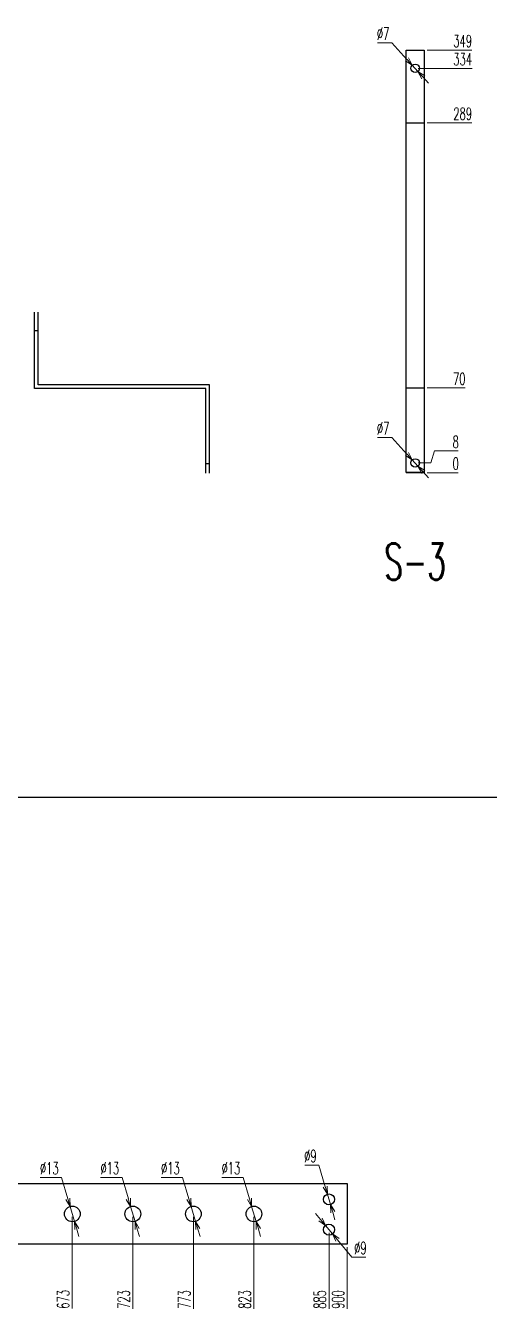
# Model space of a CAD drawing. Header units: millimetres. Extents: x 173893 to 258446, y -176540 to -123824.
# Drawn here: x 203168 to 203551, y -136708 to -135644 of the extents above; entities that cross this region are included whole.
import ezdxf
from ezdxf.enums import TextEntityAlignment as Align

# ---------------------------------------------------------------- set-up
doc = ezdxf.new("R2010")
doc.units = ezdxf.units.MM
doc.header["$LTSCALE"] = 3
doc.layers.add('@.DM. NÉT CHÍNH', color=7, linetype='Continuous')
doc.layers.add('@.VISIBLE', color=7, linetype='Continuous')
doc.styles.add('Ann_w01', font='romans.shx', dxfattribs={"width": 0.6, "bigfont": 'chineset.shx'})
doc.dimstyles.new('Dim 01_SC05', dxfattribs={"dimscale": 5, "dimtxt": 2, "dimasz": 1.3, "dimexe": 0.5, "dimexo": 0.5, "dimgap": 0.5, "dimtad": 1, "dimtoh": 1, "dimdec": 1, "dimzin": 12, "dimdsep": 46, "dimtxsty": 'Ann_w01', "dimblk": 'OPEN30', "dimcen": 1.5, "dimclrd": 6, "dimclre": 6, "dimclrt": 3, "dimadec": 1, "dimazin": 3, "dimtm": 1e-09, "dimtfac": 1, "dimtdec": 1, "dimtmove": 0, "dimatfit": 3, "dimldrblk": 'OPEN30', "dimfxl": 1, "dimtolj": 1, "dimlwd": 20, "dimlwe": 20, "dimarcsym": 0})

# ---------------------------------------------------------------- blocks, each defined once
blk = doc.blocks.new('*D3374')
at = {"layer": '@.VISIBLE', "color": 6, "lineweight": 20, "transparency": 16777216}
blk.add_line((203499.5, -136013.6), (203525.1, -136013.6), dxfattribs=at)
at = {"layer": 'Defpoints', "color": 0, "transparency": 16777216}
for p in [(203489.5, -136013.6), (203497, -136013.6), (203518.6, -136013.6)]:
    blk.add_point(p, dxfattribs=at)
at = {"layer": '@.VISIBLE', "color": 3, "transparency": 16777216, "insert": (203523.1, -136006.1), "char_height": 10, "attachment_point": 5, "style": 'Ann_w01'}
blk.add_mtext('\\A1;0', dxfattribs=at)
blk = doc.blocks.new('_Open30')
at = {"color": 0, "linetype": 'ByBlock', "lineweight": -2}
for p, q in [((-1, 0.27), (0, 0)), ((0, 0), (-1, -0.27)), ((0, 0), (-1, 0))]:
    blk.add_line(p, q, dxfattribs=at)
blk = doc.blocks.new('*D3375')
at = {"layer": '@.VISIBLE', "color": 6, "lineweight": 20, "transparency": 16777216}
for p, q in [((203502.5, -136005.6), (203505.6, -135995.7)), ((203505.6, -135995.7), (203525.1, -135995.7)), ((203492, -136005.6), (203502.5, -136005.6))]:
    blk.add_line(p, q, dxfattribs=at)
at = {"layer": 'Defpoints', "color": 0, "transparency": 16777216}
for p in [(203518.6, -135995.7), (203489.5, -136005.6), (203489.5, -136013.6)]:
    blk.add_point(p, dxfattribs=at)
at = {"layer": '@.VISIBLE', "color": 3, "transparency": 16777216, "insert": (203523.1, -135988.2), "char_height": 10, "attachment_point": 5, "style": 'Ann_w01'}
blk.add_mtext('\\A1;8', dxfattribs=at)
blk = doc.blocks.new('*D3376')
at = {"layer": '@.VISIBLE', "color": 6, "lineweight": 20, "transparency": 16777216}
blk.add_line((203499.5, -135943.6), (203530.8, -135943.6), dxfattribs=at)
at = {"layer": 'Defpoints', "color": 0, "transparency": 16777216}
for p in [(203497, -135943.6), (203518.6, -135943.6), (203489.5, -136013.6)]:
    blk.add_point(p, dxfattribs=at)
at = {"layer": '@.VISIBLE', "color": 3, "transparency": 16777216, "insert": (203526, -135936.1), "char_height": 10, "attachment_point": 5, "style": 'Ann_w01'}
blk.add_mtext('\\A1;70', dxfattribs=at)
blk = doc.blocks.new('*D3377')
at = {"layer": '@.VISIBLE', "color": 6, "lineweight": 20, "transparency": 16777216}
blk.add_line((203499.5, -135724.6), (203536.4, -135724.6), dxfattribs=at)
at = {"layer": 'Defpoints', "color": 0, "transparency": 16777216}
for p in [(203497, -135724.6), (203518.8, -135724.6), (203489.5, -136013.6)]:
    blk.add_point(p, dxfattribs=at)
at = {"layer": '@.VISIBLE', "color": 3, "transparency": 16777216, "insert": (203528.8, -135717.1), "char_height": 10, "attachment_point": 5, "style": 'Ann_w01'}
blk.add_mtext('\\A1;289', dxfattribs=at)
blk = doc.blocks.new('*D3378')
at = {"layer": '@.VISIBLE', "color": 6, "lineweight": 20, "transparency": 16777216}
blk.add_line((203492, -135679.6), (203536.7, -135679.6), dxfattribs=at)
at = {"layer": 'Defpoints', "color": 0, "transparency": 16777216}
for p in [(203489.5, -135679.6), (203518.5, -135679.6), (203489.5, -136013.6)]:
    blk.add_point(p, dxfattribs=at)
at = {"layer": '@.VISIBLE', "color": 3, "transparency": 16777216, "insert": (203528.8, -135672.1), "char_height": 10, "attachment_point": 5, "style": 'Ann_w01'}
blk.add_mtext('\\A1;334', dxfattribs=at)
blk = doc.blocks.new('*D3379')
at = {"layer": '@.VISIBLE', "color": 6, "lineweight": 20, "transparency": 16777216}
blk.add_line((203499.5, -135664.6), (203536.4, -135664.6), dxfattribs=at)
at = {"layer": 'Defpoints', "color": 0, "transparency": 16777216}
for p in [(203497, -135664.6), (203518.8, -135664.6), (203489.5, -136013.6)]:
    blk.add_point(p, dxfattribs=at)
at = {"layer": '@.VISIBLE', "color": 3, "transparency": 16777216, "insert": (203528.8, -135657.1), "char_height": 10, "attachment_point": 5, "style": 'Ann_w01'}
blk.add_mtext('\\A1;349', dxfattribs=at)
blk = doc.blocks.new('*D3380')
at = {"layer": '@.VISIBLE', "color": 6, "lineweight": 20, "transparency": 16777216}
for p, q in [((203458.4, -135658.5), (203470.4, -135658.5)), ((203470.4, -135658.5), (203482.8, -135672.2)), ((203491.9, -135682.2), (203487.2, -135677)), ((203496.2, -135687), (203500.6, -135691.8))]:
    blk.add_line(p, q, dxfattribs=at)
at = {"layer": 'Defpoints', "color": 0, "transparency": 16777216}
for p in [(203487.2, -135677), (203491.9, -135682.2)]:
    blk.add_point(p, dxfattribs=at)
at = {"layer": '@.VISIBLE', "color": 6, "lineweight": 20, "transparency": 16777216, "xscale": 6.5, "yscale": 6.5, "zscale": 6.5}
for p, rotation in [((203487.2, -135677), 312.240148565126), ((203491.9, -135682.2), 132.240148565126)]:
    blk.add_blockref('_Open30', p, dxfattribs=dict(at, rotation=rotation))
at = {"layer": '@.VISIBLE', "color": 3, "transparency": 16777216, "insert": (203463.1, -135651), "char_height": 10, "attachment_point": 5, "style": 'Ann_w01'}
blk.add_mtext('\\A1;∅7', dxfattribs=at)
blk = doc.blocks.new('*D3381')
at = {"layer": '@.VISIBLE', "color": 6, "lineweight": 20, "transparency": 16777216}
for p, q in [((203458.4, -135984.5), (203470.4, -135984.5)), ((203470.4, -135984.5), (203482.8, -135998.2)), ((203491.9, -136008.2), (203487.2, -136003)), ((203496.2, -136013), (203500.6, -136017.8))]:
    blk.add_line(p, q, dxfattribs=at)
at = {"layer": 'Defpoints', "color": 0, "transparency": 16777216}
for p in [(203487.2, -136003), (203491.9, -136008.2)]:
    blk.add_point(p, dxfattribs=at)
at = {"layer": '@.VISIBLE', "color": 6, "lineweight": 20, "transparency": 16777216, "xscale": 6.5, "yscale": 6.5, "zscale": 6.5}
for p, rotation in [((203487.2, -136003), 312.240148564597), ((203491.9, -136008.2), 132.240148564597)]:
    blk.add_blockref('_Open30', p, dxfattribs=dict(at, rotation=rotation))
at = {"layer": '@.VISIBLE', "color": 3, "transparency": 16777216, "insert": (203463.1, -135977), "char_height": 10, "attachment_point": 5, "style": 'Ann_w01'}
blk.add_mtext('\\A1;∅7', dxfattribs=at)
blk = doc.blocks.new('*D3941')
at = {"layer": '@.DM. NÉT CHÍNH', "color": 6, "linetype": 'Continuous', "lineweight": 20, "transparency": 16777216}
blk.add_line((203206.4, -136628.4), (203206.4, -136704), dxfattribs=at)
at = {"layer": 'Defpoints', "color": 0, "linetype": 'Continuous', "transparency": 16777216}
for p in [(202533.4, -136625.9), (203206.4, -136625.9), (203206.4, -136686.4)]:
    blk.add_point(p, dxfattribs=at)
at = {"layer": '@.DM. NÉT CHÍNH', "color": 3, "linetype": 'Continuous', "transparency": 16777216, "insert": (203198.9, -136696.5), "char_height": 10, "attachment_point": 5, "rotation": 90, "style": 'Ann_w01'}
blk.add_mtext('\\A1;673', dxfattribs=at)
blk = doc.blocks.new('*D3942')
at = {"layer": '@.DM. NÉT CHÍNH', "color": 6, "linetype": 'Continuous', "lineweight": 20, "transparency": 16777216}
blk.add_line((203256.4, -136628.4), (203256.4, -136704.3), dxfattribs=at)
at = {"layer": 'Defpoints', "color": 0, "linetype": 'Continuous', "transparency": 16777216}
for p in [(202533.4, -136625.9), (203256.4, -136625.9), (203256.4, -136686.4)]:
    blk.add_point(p, dxfattribs=at)
at = {"layer": '@.DM. NÉT CHÍNH', "color": 3, "linetype": 'Continuous', "transparency": 16777216, "insert": (203248.9, -136696.6), "char_height": 10, "attachment_point": 5, "rotation": 90, "style": 'Ann_w01'}
blk.add_mtext('\\A1;723', dxfattribs=at)
blk = doc.blocks.new('*D3943')
at = {"layer": '@.DM. NÉT CHÍNH', "color": 6, "linetype": 'Continuous', "lineweight": 20, "transparency": 16777216}
blk.add_line((203306.4, -136628.4), (203306.4, -136704.3), dxfattribs=at)
at = {"layer": 'Defpoints', "color": 0, "linetype": 'Continuous', "transparency": 16777216}
for p in [(202533.4, -136625.9), (203306.4, -136625.9), (203306.4, -136686.4)]:
    blk.add_point(p, dxfattribs=at)
at = {"layer": '@.DM. NÉT CHÍNH', "color": 3, "linetype": 'Continuous', "transparency": 16777216, "insert": (203298.9, -136696.6), "char_height": 10, "attachment_point": 5, "rotation": 90, "style": 'Ann_w01'}
blk.add_mtext('\\A1;773', dxfattribs=at)
blk = doc.blocks.new('*D3944')
at = {"layer": '@.DM. NÉT CHÍNH', "color": 6, "linetype": 'Continuous', "lineweight": 20, "transparency": 16777216}
blk.add_line((203356.4, -136628.4), (203356.4, -136704.3), dxfattribs=at)
at = {"layer": 'Defpoints', "color": 0, "linetype": 'Continuous', "transparency": 16777216}
for p in [(202533.4, -136625.9), (203356.4, -136625.9), (203356.4, -136686.4)]:
    blk.add_point(p, dxfattribs=at)
at = {"layer": '@.DM. NÉT CHÍNH', "color": 3, "linetype": 'Continuous', "transparency": 16777216, "insert": (203348.9, -136696.6), "char_height": 10, "attachment_point": 5, "rotation": 90, "style": 'Ann_w01'}
blk.add_mtext('\\A1;823', dxfattribs=at)
blk = doc.blocks.new('*D3945')
at = {"layer": '@.DM. NÉT CHÍNH', "color": 6, "linetype": 'Continuous', "lineweight": 20, "transparency": 16777216}
blk.add_line((203418.4, -136641.4), (203418.4, -136704.3), dxfattribs=at)
at = {"layer": 'Defpoints', "color": 0, "linetype": 'Continuous', "transparency": 16777216}
for p in [(202533.4, -136625.9), (203418.4, -136638.9), (203418.4, -136686.4)]:
    blk.add_point(p, dxfattribs=at)
at = {"layer": '@.DM. NÉT CHÍNH', "color": 3, "linetype": 'Continuous', "transparency": 16777216, "insert": (203410.9, -136696.6), "char_height": 10, "attachment_point": 5, "rotation": 90, "style": 'Ann_w01'}
blk.add_mtext('\\A1;885', dxfattribs=at)
blk = doc.blocks.new('*D3946')
at = {"layer": '@.DM. NÉT CHÍNH', "color": 6, "linetype": 'Continuous', "lineweight": 20, "transparency": 16777216}
blk.add_line((203433.4, -136653.4), (203433.4, -136704.3), dxfattribs=at)
at = {"layer": 'Defpoints', "color": 0, "linetype": 'Continuous', "transparency": 16777216}
for p in [(202533.4, -136625.9), (203433.4, -136650.9), (203433.4, -136686.4)]:
    blk.add_point(p, dxfattribs=at)
at = {"layer": '@.DM. NÉT CHÍNH', "color": 3, "linetype": 'Continuous', "transparency": 16777216, "insert": (203425.9, -136696.6), "char_height": 10, "attachment_point": 5, "rotation": 90, "style": 'Ann_w01'}
blk.add_mtext('\\A1;900', dxfattribs=at)
blk = doc.blocks.new('*D3964')
at = {"layer": '@.DM. NÉT CHÍNH', "color": 6, "linetype": 'Continuous', "lineweight": 20, "transparency": 16777216}
for p, q in [((203179.8, -136595.7), (203197.5, -136595.7)), ((203197.5, -136595.7), (203202.7, -136613.4)), ((203208.2, -136632.1), (203204.5, -136619.7)), ((203210.1, -136638.4), (203211.9, -136644.6))]:
    blk.add_line(p, q, dxfattribs=at)
at = {"layer": 'Defpoints', "color": 0, "linetype": 'Continuous', "transparency": 16777216}
for p in [(203204.5, -136619.7), (203208.2, -136632.1)]:
    blk.add_point(p, dxfattribs=at)
at = {"layer": '@.DM. NÉT CHÍNH', "color": 6, "linetype": 'Continuous', "lineweight": 20, "transparency": 16777216, "xscale": 6.5, "yscale": 6.5, "zscale": 6.5}
for p, rotation in [((203204.5, -136619.7), 286.4215230950957), ((203208.2, -136632.1), 106.4215230950957)]:
    blk.add_blockref('_Open30', p, dxfattribs=dict(at, rotation=rotation))
at = {"layer": '@.DM. NÉT CHÍNH', "color": 3, "linetype": 'Continuous', "transparency": 16777216, "insert": (203187.4, -136588.2), "char_height": 10, "attachment_point": 5, "style": 'Ann_w01'}
blk.add_mtext('\\A1;∅13', dxfattribs=at)
blk = doc.blocks.new('*D3965')
at = {"layer": '@.DM. NÉT CHÍNH', "color": 6, "linetype": 'Continuous', "lineweight": 20, "transparency": 16777216}
for p, q in [((203229.8, -136595.7), (203247.5, -136595.7)), ((203247.5, -136595.7), (203252.7, -136613.4)), ((203258.2, -136632.1), (203254.5, -136619.7)), ((203260.1, -136638.4), (203261.9, -136644.6))]:
    blk.add_line(p, q, dxfattribs=at)
at = {"layer": 'Defpoints', "color": 0, "linetype": 'Continuous', "transparency": 16777216}
for p in [(203254.5, -136619.7), (203258.2, -136632.1)]:
    blk.add_point(p, dxfattribs=at)
at = {"layer": '@.DM. NÉT CHÍNH', "color": 6, "linetype": 'Continuous', "lineweight": 20, "transparency": 16777216, "xscale": 6.5, "yscale": 6.5, "zscale": 6.5}
for p, rotation in [((203254.5, -136619.7), 286.4215230952913), ((203258.2, -136632.1), 106.4215230952913)]:
    blk.add_blockref('_Open30', p, dxfattribs=dict(at, rotation=rotation))
at = {"layer": '@.DM. NÉT CHÍNH', "color": 3, "linetype": 'Continuous', "transparency": 16777216, "insert": (203237.4, -136588.2), "char_height": 10, "attachment_point": 5, "style": 'Ann_w01'}
blk.add_mtext('\\A1;∅13', dxfattribs=at)
blk = doc.blocks.new('*D3966')
at = {"layer": '@.DM. NÉT CHÍNH', "color": 6, "linetype": 'Continuous', "lineweight": 20, "transparency": 16777216}
for p, q in [((203279.8, -136595.7), (203297.5, -136595.7)), ((203297.5, -136595.7), (203302.7, -136613.4)), ((203308.2, -136632.1), (203304.5, -136619.7)), ((203310.1, -136638.4), (203311.9, -136644.6))]:
    blk.add_line(p, q, dxfattribs=at)
at = {"layer": 'Defpoints', "color": 0, "linetype": 'Continuous', "transparency": 16777216}
for p in [(203304.5, -136619.7), (203308.2, -136632.1)]:
    blk.add_point(p, dxfattribs=at)
at = {"layer": '@.DM. NÉT CHÍNH', "color": 6, "linetype": 'Continuous', "lineweight": 20, "transparency": 16777216, "xscale": 6.5, "yscale": 6.5, "zscale": 6.5}
for p, rotation in [((203304.5, -136619.7), 286.4215230954143), ((203308.2, -136632.1), 106.4215230954144)]:
    blk.add_blockref('_Open30', p, dxfattribs=dict(at, rotation=rotation))
at = {"layer": '@.DM. NÉT CHÍNH', "color": 3, "linetype": 'Continuous', "transparency": 16777216, "insert": (203287.4, -136588.2), "char_height": 10, "attachment_point": 5, "style": 'Ann_w01'}
blk.add_mtext('\\A1;∅13', dxfattribs=at)
blk = doc.blocks.new('*D3967')
at = {"layer": '@.DM. NÉT CHÍNH', "color": 6, "linetype": 'Continuous', "lineweight": 20, "transparency": 16777216}
for p, q in [((203329.8, -136595.7), (203347.5, -136595.7)), ((203347.5, -136595.7), (203352.7, -136613.4)), ((203358.2, -136632.1), (203354.5, -136619.7)), ((203360.1, -136638.4), (203361.9, -136644.6))]:
    blk.add_line(p, q, dxfattribs=at)
at = {"layer": 'Defpoints', "color": 0, "linetype": 'Continuous', "transparency": 16777216}
for p in [(203354.5, -136619.7), (203358.2, -136632.1)]:
    blk.add_point(p, dxfattribs=at)
at = {"layer": '@.DM. NÉT CHÍNH', "color": 6, "linetype": 'Continuous', "lineweight": 20, "transparency": 16777216, "xscale": 6.5, "yscale": 6.5, "zscale": 6.5}
for p, rotation in [((203354.5, -136619.7), 286.4215230952045), ((203358.2, -136632.1), 106.4215230952045)]:
    blk.add_blockref('_Open30', p, dxfattribs=dict(at, rotation=rotation))
at = {"layer": '@.DM. NÉT CHÍNH', "color": 3, "linetype": 'Continuous', "transparency": 16777216, "insert": (203337.4, -136588.2), "char_height": 10, "attachment_point": 5, "style": 'Ann_w01'}
blk.add_mtext('\\A1;∅13', dxfattribs=at)
blk = doc.blocks.new('*D3968')
at = {"layer": '@.DM. NÉT CHÍNH', "color": 6, "linetype": 'Continuous', "lineweight": 20, "transparency": 16777216}
for p, q in [((203398.4, -136585.6), (203410, -136585.6)), ((203410, -136585.6), (203415.3, -136603.4)), ((203419.7, -136618.2), (203417.1, -136609.6)), ((203421.5, -136624.5), (203423.3, -136630.7))]:
    blk.add_line(p, q, dxfattribs=at)
at = {"layer": 'Defpoints', "color": 0, "linetype": 'Continuous', "transparency": 16777216}
for p in [(203417.1, -136609.6), (203419.7, -136618.2)]:
    blk.add_point(p, dxfattribs=at)
at = {"layer": '@.DM. NÉT CHÍNH', "color": 6, "linetype": 'Continuous', "lineweight": 20, "transparency": 16777216, "xscale": 6.5, "yscale": 6.5, "zscale": 6.5}
for p, rotation in [((203417.1, -136609.6), 286.4215230948095), ((203419.7, -136618.2), 106.4215230948095)]:
    blk.add_blockref('_Open30', p, dxfattribs=dict(at, rotation=rotation))
at = {"layer": '@.DM. NÉT CHÍNH', "color": 3, "linetype": 'Continuous', "transparency": 16777216, "insert": (203403, -136578.1), "char_height": 10, "attachment_point": 5, "style": 'Ann_w01'}
blk.add_mtext('\\A1;∅9', dxfattribs=at)
blk = doc.blocks.new('*D3971')
at = {"layer": '@.DM. NÉT CHÍNH', "color": 6, "linetype": 'Continuous', "lineweight": 20, "transparency": 16777216}
for p, q in [((203411.4, -136630.5), (203407.2, -136625.5)), ((203415.5, -136635.4), (203421.3, -136642.4)), ((203437.3, -136661.6), (203425.4, -136647.4)), ((203448.9, -136661.6), (203437.3, -136661.6))]:
    blk.add_line(p, q, dxfattribs=at)
at = {"layer": 'Defpoints', "color": 0, "linetype": 'Continuous', "transparency": 16777216}
for p in [(203415.5, -136635.4), (203421.3, -136642.4)]:
    blk.add_point(p, dxfattribs=at)
at = {"layer": '@.DM. NÉT CHÍNH', "color": 6, "linetype": 'Continuous', "lineweight": 20, "transparency": 16777216, "xscale": 6.5, "yscale": 6.5, "zscale": 6.5}
for p, rotation in [((203415.5, -136635.4), 309.7681296003453), ((203421.3, -136642.4), 129.7681296003452)]:
    blk.add_blockref('_Open30', p, dxfattribs=dict(at, rotation=rotation))
at = {"layer": '@.DM. NÉT CHÍNH', "color": 3, "linetype": 'Continuous', "transparency": 16777216, "insert": (203444.3, -136654.1), "char_height": 10, "attachment_point": 5, "style": 'Ann_w01'}
blk.add_mtext('\\A1;∅9', dxfattribs=at)

msp = doc.modelspace()

# ---------------------------------------------------------------- linework, layer by layer
at = {"layer": '@.DM. NÉT CHÍNH', "linetype": 'Continuous'}
for p, q in [((203175.25, -135896.03), (203178.25, -135896.03)), ((203316.75, -136006.03), (203319.75, -136006.03)), ((201737.57, -136281.64), (210479.46, -136281.64))]:
    msp.add_line(p, q, dxfattribs=at)
msp.add_lwpolyline([(203433.39, -136650.91), (202533.39, -136650.91), (202533.39, -136600.91), (203433.39, -136600.91)], close=True, dxfattribs=at)
for centre, radius in [((203418.39, -136613.91), 4.5), ((203206.39, -136625.91), 6.5), ((203256.39, -136625.91), 6.5), ((203306.39, -136625.91), 6.5), ((203356.39, -136625.91), 6.5), ((203418.39, -136638.91), 4.5)]:
    msp.add_circle(centre, radius, dxfattribs=at)
at = {"layer": '@.VISIBLE', "color": 2}
msp.add_line((203482.01, -136013.59), (203497.01, -136013.59), dxfattribs=at)
for points in [[(203482.01, -136013.59), (203482.01, -135664.59), (203497.01, -135664.59), (203497.01, -136013.59)], [(203482.01, -136013.59), (203482.01, -135724.59), (203497.01, -135724.59), (203497.01, -136013.59)], [(203482.01, -136013.59), (203482.01, -135724.59), (203497.01, -135724.59), (203497.01, -136013.59)], [(203482.01, -136013.59), (203482.01, -135943.59), (203497.01, -135943.59), (203497.01, -136013.59)]]:
    msp.add_lwpolyline(points, close=True, dxfattribs=at)
at = {"layer": '@.VISIBLE', "color": 1}
for points in [[(203316.75, -136014.03), (203316.75, -135944.03), (203175.25, -135944.03), (203175.25, -135881.03)], [(203319.75, -136014.03), (203319.75, -135941.03), (203178.25, -135941.03), (203178.25, -135881.03)]]:
    msp.add_lwpolyline(points, dxfattribs=at)
at = {"layer": '@.VISIBLE', "color": 2}
for centre in [(203489.51, -135679.59), (203489.51, -136005.59)]:
    msp.add_circle(centre, 3.5, dxfattribs=at)

# ---------------------------------------------------------------- texts
at = {"style": 'Ann_w01', "width": 0.6}
msp.add_text('S-3', height=30, dxfattribs=at).set_placement((203489.51, -136087.09), align=Align.MIDDLE_CENTER)

# ---------------------------------------------------------------- dimensions: what is measured, and where the dimension line sits
at = {"layer": '@.DM. NÉT CHÍNH', "linetype": 'Continuous'}
for p1, p2, picture, middle in [((203419.66, -136618.22), (203417.12, -136609.59), '*D3968', (203402.98, -136585.61)), ((203208.23, -136632.14), (203204.55, -136619.67), '*D3964', (203187.41, -136595.69)), ((203258.23, -136632.14), (203254.55, -136619.67), '*D3965', (203237.41, -136595.69)), ((203308.23, -136632.14), (203304.55, -136619.67), '*D3966', (203287.41, -136595.69)), ((203358.23, -136632.14), (203354.55, -136619.67), '*D3967', (203337.41, -136595.69)), ((203415.51, -136635.45), (203421.27, -136642.37), '*D3971', (203444.33, -136661.58))]:
    dim = msp.add_diameter_dim_2p(p1=p1, p2=p2, dimstyle='Dim 01_SC05', dxfattribs=at)
    dim.commit()
    dim.dimension.update_dxf_attribs({"geometry": picture, "text_midpoint": middle, "dimtype": 163})
for feature_location, offset, picture, middle in [((203206.39, -136625.91), (0, -60.48), '*D3941', (203198.89, -136696.46)), ((203256.39, -136625.91), (0, -60.48), '*D3942', (203248.89, -136696.6)), ((203306.39, -136625.91), (0, -60.48), '*D3943', (203298.89, -136696.6)), ((203356.39, -136625.91), (0, -60.48), '*D3944', (203348.89, -136696.6)), ((203418.39, -136638.91), (0, -47.48), '*D3945', (203410.89, -136696.6)), ((203433.39, -136650.91), (0, -35.48), '*D3946', (203425.89, -136696.6))]:
    dim = msp.add_ordinate_dim(feature_location=feature_location, offset=offset, dtype=1, origin=(202533.39, -136625.91), dimstyle='Dim 01_SC05', dxfattribs=at)
    dim.commit()
    dim.dimension.update_dxf_attribs({"geometry": picture, "text_midpoint": middle})
at = {"layer": '@.VISIBLE', "color": 2}
for p1, p2, picture, middle in [((203491.87, -135682.18), (203487.16, -135676.99), '*D3380', (203463.14, -135658.49)), ((203491.87, -136008.18), (203487.16, -136002.99), '*D3381', (203463.14, -135984.49))]:
    dim = msp.add_diameter_dim_2p(p1=p1, p2=p2, dimstyle='Dim 01_SC05', dxfattribs=at)
    dim.commit()
    dim.dimension.update_dxf_attribs({"geometry": picture, "text_midpoint": middle, "dimtype": 163})
for feature_location, offset, origin, picture, middle in [((203497.01, -135664.59), (21.74, 0), (203489.51, -136013.59), '*D3379', (203528.82, -135657.09)), ((203489.51, -135679.59), (28.95, 0), (203489.51, -136013.59), '*D3378', (203528.82, -135672.09)), ((203497.01, -135724.59), (21.74, 0), (203489.51, -136013.59), '*D3377', (203528.82, -135717.09)), ((203497.01, -135943.59), (21.59, 0), (203489.51, -136013.59), '*D3376', (203525.97, -135936.09)), ((203489.51, -136005.59), (29.09, 9.89), (203489.51, -136013.59), '*D3375', (203523.11, -135988.19)), ((203497.01485589, -136013.58518352), (21.59493539, 0), (203489.51485589, -136013.58518352), '*D3374', (203523.10979128, -136006.08518352))]:
    dim = msp.add_ordinate_dim(feature_location=feature_location, offset=offset, dtype=0, origin=origin, dimstyle='Dim 01_SC05', dxfattribs=at)
    dim.commit()
    dim.dimension.update_dxf_attribs({"geometry": picture, "text_midpoint": middle})

doc.saveas('drawing.dxf')
